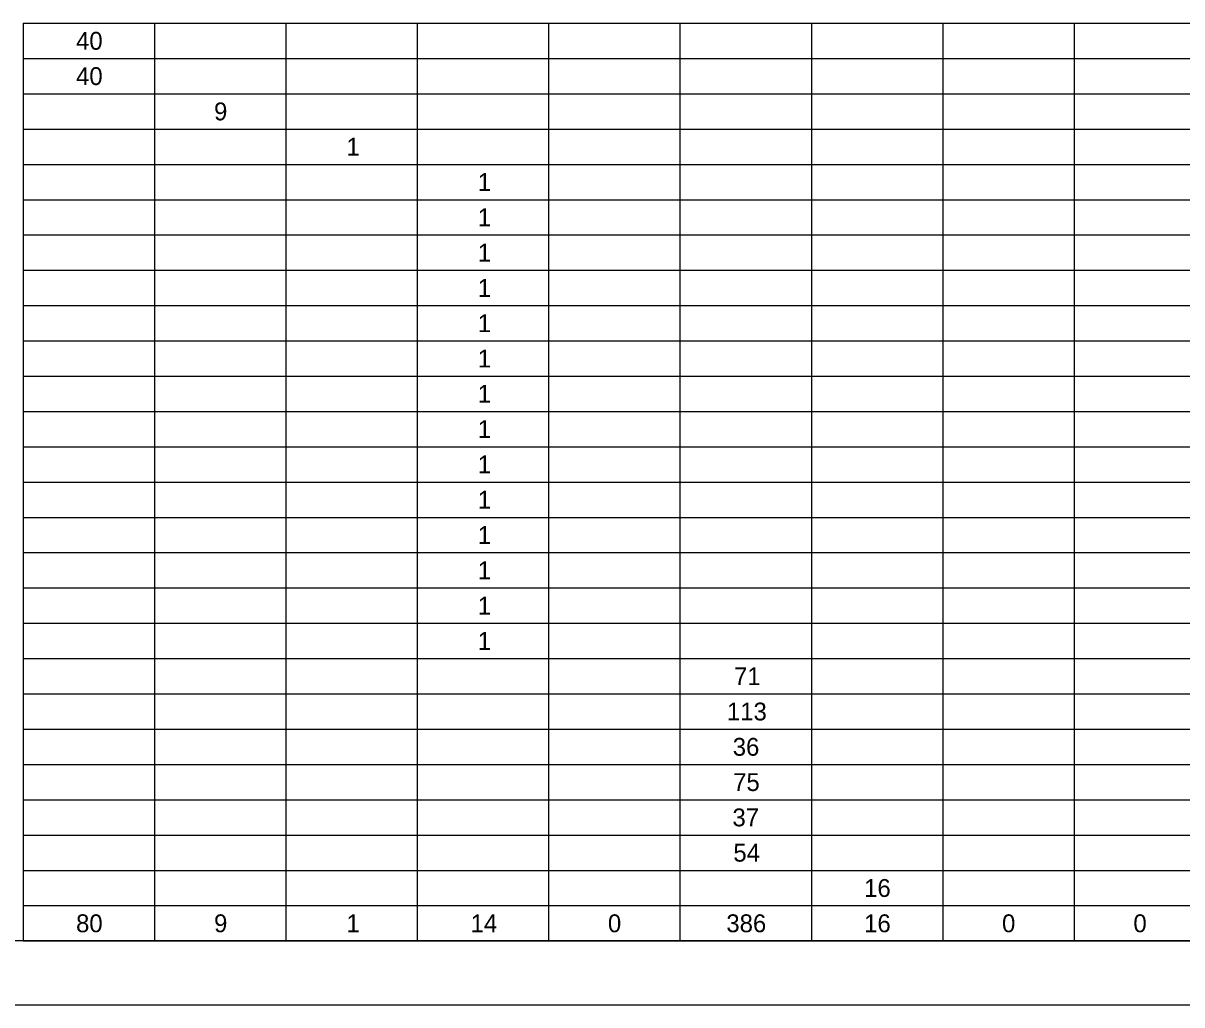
# Model space of a CAD drawing. Extents: x 0 to 34, y 0 to 22.
# Drawn here: x 15.52 to 24.59, y 0 to 7.68 of the extents above; entities that cross this region are included whole.
import ezdxf

# ---------------------------------------------------------------- set-up
doc = ezdxf.new("R2010")
doc.units = 0
for name, color, linetype in [('Default', 7, 'Continuous'), ('SH_Border', 7, 'Continuous'), ('SH_Cut_Line', 7, 'Continuous')]:
    doc.layers.add(name, color=color, linetype=linetype)

msp = doc.modelspace()

# ---------------------------------------------------------------- linework, layer by layer
at = {"layer": 'Default'}
for p, q in [((15.5242, 7.6842), (20.6646, 7.6842)), ((15.5242, 7.6842), (15.5242, 7.4079)), ((16.5523, 7.6842), (16.5523, 7.4079)), ((17.5804, 7.6842), (17.5804, 7.4079)), ((18.6085, 7.6842), (18.6085, 7.4079)), ((19.6366, 7.6842), (19.6366, 7.4079)), ((20.6646, 7.6842), (21.6927, 7.6842)), ((20.6646, 7.6842), (20.6646, 7.4079)), ((21.6927, 7.6842), (24.777, 7.6842)), ((21.6927, 7.6842), (21.6927, 7.4079)), ((22.7208, 7.6842), (22.7208, 7.4079)), ((23.7489, 7.6842), (23.7489, 7.4079)), ((15.5242, 7.4079), (20.6646, 7.4079)), ((15.5242, 7.4079), (15.5242, 7.1316)), ((16.5523, 7.4079), (16.5523, 7.1316)), ((17.5804, 7.4079), (17.5804, 7.1316)), ((18.6085, 7.4079), (18.6085, 7.1316)), ((19.6366, 7.4079), (19.6366, 7.1316)), ((20.6646, 7.4079), (21.6927, 7.4079)), ((20.6646, 7.4079), (20.6646, 7.1316)), ((21.6927, 7.4079), (24.777, 7.4079)), ((21.6927, 7.4079), (21.6927, 7.1316)), ((22.7208, 7.4079), (22.7208, 7.1316)), ((23.7489, 7.4079), (23.7489, 7.1316)), ((15.5242, 7.1316), (20.6646, 7.1316)), ((15.5242, 7.1316), (15.5242, 6.8553)), ((16.5523, 7.1316), (16.5523, 6.8553)), ((17.5804, 7.1316), (17.5804, 6.8553)), ((18.6085, 7.1316), (18.6085, 6.8553)), ((19.6366, 7.1316), (19.6366, 6.8553)), ((20.6646, 7.1316), (21.6927, 7.1316)), ((20.6646, 7.1316), (20.6646, 6.8553)), ((21.6927, 7.1316), (24.777, 7.1316)), ((21.6927, 7.1316), (21.6927, 6.8553)), ((22.7208, 7.1316), (22.7208, 6.8553)), ((23.7489, 7.1316), (23.7489, 6.8553)), ((15.5242, 6.8553), (20.6646, 6.8553)), ((15.5242, 6.8553), (15.5242, 6.5789)), ((16.5523, 6.8553), (16.5523, 6.5789)), ((17.5804, 6.8553), (17.5804, 6.5789)), ((18.6085, 6.8553), (18.6085, 6.5789)), ((19.6366, 6.8553), (19.6366, 6.5789)), ((20.6646, 6.8553), (21.6927, 6.8553)), ((20.6646, 6.8553), (20.6646, 6.5789)), ((21.6927, 6.8553), (24.777, 6.8553)), ((21.6927, 6.8553), (21.6927, 6.5789)), ((22.7208, 6.8553), (22.7208, 6.5789)), ((23.7489, 6.8553), (23.7489, 6.5789)), ((15.5242, 6.5789), (20.6646, 6.5789)), ((15.5242, 6.5789), (15.5242, 6.3026)), ((16.5523, 6.5789), (16.5523, 6.3026)), ((17.5804, 6.5789), (17.5804, 6.3026)), ((18.6085, 6.5789), (18.6085, 6.3026)), ((19.6366, 6.5789), (19.6366, 6.3026)), ((20.6646, 6.5789), (21.6927, 6.5789)), ((20.6646, 6.5789), (20.6646, 6.3026)), ((21.6927, 6.5789), (24.777, 6.5789)), ((21.6927, 6.5789), (21.6927, 6.3026)), ((22.7208, 6.5789), (22.7208, 6.3026)), ((23.7489, 6.5789), (23.7489, 6.3026)), ((15.5242, 6.3026), (20.6646, 6.3026)), ((15.5242, 6.3026), (15.5242, 6.0263)), ((16.5523, 6.3026), (16.5523, 6.0263)), ((17.5804, 6.3026), (17.5804, 6.0263)), ((18.6085, 6.3026), (18.6085, 6.0263)), ((19.6366, 6.3026), (19.6366, 6.0263)), ((20.6646, 6.3026), (21.6927, 6.3026)), ((20.6646, 6.3026), (20.6646, 6.0263)), ((21.6927, 6.3026), (24.777, 6.3026)), ((21.6927, 6.3026), (21.6927, 6.0263)), ((22.7208, 6.3026), (22.7208, 6.0263)), ((23.7489, 6.3026), (23.7489, 6.0263)), ((15.5242, 6.0263), (20.6646, 6.0263)), ((15.5242, 6.0263), (15.5242, 5.75)), ((16.5523, 6.0263), (16.5523, 5.75)), ((17.5804, 6.0263), (17.5804, 5.75)), ((18.6085, 6.0263), (18.6085, 5.75)), ((19.6366, 6.0263), (19.6366, 5.75)), ((20.6646, 6.0263), (21.6927, 6.0263)), ((20.6646, 6.0263), (20.6646, 5.75)), ((21.6927, 6.0263), (24.777, 6.0263)), ((21.6927, 6.0263), (21.6927, 5.75)), ((22.7208, 6.0263), (22.7208, 5.75)), ((23.7489, 6.0263), (23.7489, 5.75)), ((15.5242, 5.75), (20.6646, 5.75)), ((15.5242, 5.75), (15.5242, 5.4737)), ((16.5523, 5.75), (16.5523, 5.4737)), ((17.5804, 5.75), (17.5804, 5.4737)), ((18.6085, 5.75), (18.6085, 5.4737)), ((19.6366, 5.75), (19.6366, 5.4737)), ((20.6646, 5.75), (21.6927, 5.75)), ((20.6646, 5.75), (20.6646, 5.4737)), ((21.6927, 5.75), (24.777, 5.75)), ((21.6927, 5.75), (21.6927, 5.4737)), ((22.7208, 5.75), (22.7208, 5.4737)), ((23.7489, 5.75), (23.7489, 5.4737)), ((15.5242, 5.4737), (20.6646, 5.4737)), ((15.5242, 5.4737), (15.5242, 5.1974)), ((16.5523, 5.4737), (16.5523, 5.1974)), ((17.5804, 5.4737), (17.5804, 5.1974)), ((18.6085, 5.4737), (18.6085, 5.1974)), ((19.6366, 5.4737), (19.6366, 5.1974)), ((20.6646, 5.4737), (21.6927, 5.4737)), ((20.6646, 5.4737), (20.6646, 5.1974)), ((21.6927, 5.4737), (24.777, 5.4737)), ((21.6927, 5.4737), (21.6927, 5.1974)), ((22.7208, 5.4737), (22.7208, 5.1974)), ((23.7489, 5.4737), (23.7489, 5.1974)), ((15.5242, 5.1974), (20.6646, 5.1974)), ((15.5242, 5.1974), (15.5242, 4.9211)), ((16.5523, 5.1974), (16.5523, 4.9211)), ((17.5804, 5.1974), (17.5804, 4.9211)), ((18.6085, 5.1974), (18.6085, 4.9211)), ((19.6366, 5.1974), (19.6366, 4.9211)), ((20.6646, 5.1974), (21.6927, 5.1974)), ((20.6646, 5.1974), (20.6646, 4.9211)), ((21.6927, 5.1974), (24.777, 5.1974)), ((21.6927, 5.1974), (21.6927, 4.9211)), ((22.7208, 5.1974), (22.7208, 4.9211)), ((23.7489, 5.1974), (23.7489, 4.9211)), ((15.5242, 4.9211), (20.6646, 4.9211)), ((15.5242, 4.9211), (15.5242, 4.6447)), ((16.5523, 4.9211), (16.5523, 4.6447)), ((17.5804, 4.9211), (17.5804, 4.6447)), ((18.6085, 4.9211), (18.6085, 4.6447)), ((19.6366, 4.9211), (19.6366, 4.6447)), ((20.6646, 4.9211), (21.6927, 4.9211)), ((20.6646, 4.9211), (20.6646, 4.6447)), ((21.6927, 4.9211), (24.777, 4.9211)), ((21.6927, 4.9211), (21.6927, 4.6447)), ((22.7208, 4.9211), (22.7208, 4.6447)), ((23.7489, 4.9211), (23.7489, 4.6447)), ((15.5242, 4.6447), (20.6646, 4.6447)), ((15.5242, 4.6447), (15.5242, 4.3684)), ((16.5523, 4.6447), (16.5523, 4.3684)), ((17.5804, 4.6447), (17.5804, 4.3684)), ((18.6085, 4.6447), (18.6085, 4.3684)), ((19.6366, 4.6447), (19.6366, 4.3684)), ((20.6646, 4.6447), (21.6927, 4.6447)), ((20.6646, 4.6447), (20.6646, 4.3684)), ((21.6927, 4.6447), (24.777, 4.6447)), ((21.6927, 4.6447), (21.6927, 4.3684)), ((22.7208, 4.6447), (22.7208, 4.3684)), ((23.7489, 4.6447), (23.7489, 4.3684)), ((15.5242, 4.3684), (20.6646, 4.3684)), ((15.5242, 4.3684), (15.5242, 4.0921)), ((16.5523, 4.3684), (16.5523, 4.0921)), ((17.5804, 4.3684), (17.5804, 4.0921)), ((18.6085, 4.3684), (18.6085, 4.0921)), ((19.6366, 4.3684), (19.6366, 4.0921)), ((20.6646, 4.3684), (21.6927, 4.3684)), ((20.6646, 4.3684), (20.6646, 4.0921)), ((21.6927, 4.3684), (24.777, 4.3684)), ((21.6927, 4.3684), (21.6927, 4.0921)), ((22.7208, 4.3684), (22.7208, 4.0921)), ((23.7489, 4.3684), (23.7489, 4.0921)), ((15.5242, 4.0921), (20.6646, 4.0921)), ((15.5242, 4.0921), (15.5242, 3.8158)), ((16.5523, 4.0921), (16.5523, 3.8158)), ((17.5804, 4.0921), (17.5804, 3.8158)), ((18.6085, 4.0921), (18.6085, 3.8158)), ((19.6366, 4.0921), (19.6366, 3.8158)), ((20.6646, 4.0921), (21.6927, 4.0921)), ((20.6646, 4.0921), (20.6646, 3.8158)), ((21.6927, 4.0921), (24.777, 4.0921)), ((21.6927, 4.0921), (21.6927, 3.8158)), ((22.7208, 4.0921), (22.7208, 3.8158)), ((23.7489, 4.0921), (23.7489, 3.8158)), ((15.5242, 3.8158), (20.6646, 3.8158)), ((15.5242, 3.8158), (15.5242, 3.5395)), ((16.5523, 3.8158), (16.5523, 3.5395)), ((17.5804, 3.8158), (17.5804, 3.5395)), ((18.6085, 3.8158), (18.6085, 3.5395)), ((19.6366, 3.8158), (19.6366, 3.5395)), ((20.6646, 3.8158), (21.6927, 3.8158)), ((20.6646, 3.8158), (20.6646, 3.5395)), ((21.6927, 3.8158), (24.777, 3.8158)), ((21.6927, 3.8158), (21.6927, 3.5395)), ((22.7208, 3.8158), (22.7208, 3.5395)), ((23.7489, 3.8158), (23.7489, 3.5395)), ((15.5242, 3.5395), (20.6646, 3.5395)), ((15.5242, 3.5395), (15.5242, 3.2632)), ((16.5523, 3.5395), (16.5523, 3.2632)), ((17.5804, 3.5395), (17.5804, 3.2632)), ((18.6085, 3.5395), (18.6085, 3.2632)), ((19.6366, 3.5395), (19.6366, 3.2632)), ((20.6646, 3.5395), (21.6927, 3.5395)), ((20.6646, 3.5395), (20.6646, 3.2632)), ((21.6927, 3.5395), (24.777, 3.5395)), ((21.6927, 3.5395), (21.6927, 3.2632)), ((22.7208, 3.5395), (22.7208, 3.2632)), ((23.7489, 3.5395), (23.7489, 3.2632)), ((15.5242, 3.2632), (20.6646, 3.2632)), ((15.5242, 3.2632), (15.5242, 2.9868)), ((16.5523, 3.2632), (16.5523, 2.9868)), ((17.5804, 3.2632), (17.5804, 2.9868)), ((18.6085, 3.2632), (18.6085, 2.9868)), ((19.6366, 3.2632), (19.6366, 2.9868)), ((20.6646, 3.2632), (21.6927, 3.2632)), ((20.6646, 3.2632), (20.6646, 2.9868)), ((21.6927, 3.2632), (24.777, 3.2632)), ((21.6927, 3.2632), (21.6927, 2.9868)), ((22.7208, 3.2632), (22.7208, 2.9868)), ((23.7489, 3.2632), (23.7489, 2.9868)), ((15.5242, 2.9868), (20.6646, 2.9868)), ((15.5242, 2.9868), (15.5242, 2.7105)), ((16.5523, 2.9868), (16.5523, 2.7105)), ((17.5804, 2.9868), (17.5804, 2.7105)), ((18.6085, 2.9868), (18.6085, 2.7105)), ((19.6366, 2.9868), (19.6366, 2.7105)), ((20.6646, 2.9868), (21.6927, 2.9868)), ((20.6646, 2.9868), (20.6646, 2.7105)), ((21.6927, 2.9868), (24.777, 2.9868)), ((21.6927, 2.9868), (21.6927, 2.7105)), ((22.7208, 2.9868), (22.7208, 2.7105)), ((23.7489, 2.9868), (23.7489, 2.7105)), ((15.5242, 2.7105), (20.6646, 2.7105)), ((15.5242, 2.7105), (15.5242, 2.4342)), ((16.5523, 2.7105), (16.5523, 2.4342)), ((17.5804, 2.7105), (17.5804, 2.4342)), ((18.6085, 2.7105), (18.6085, 2.4342)), ((19.6366, 2.7105), (19.6366, 2.4342)), ((20.6646, 2.7105), (21.6927, 2.7105)), ((20.6646, 2.7105), (20.6646, 2.4342)), ((21.6927, 2.7105), (24.777, 2.7105)), ((21.6927, 2.7105), (21.6927, 2.4342)), ((22.7208, 2.7105), (22.7208, 2.4342)), ((23.7489, 2.7105), (23.7489, 2.4342)), ((15.5242, 2.4342), (20.6646, 2.4342)), ((15.5242, 2.4342), (15.5242, 2.1579)), ((16.5523, 2.4342), (16.5523, 2.1579)), ((17.5804, 2.4342), (17.5804, 2.1579)), ((18.6085, 2.4342), (18.6085, 2.1579)), ((19.6366, 2.4342), (19.6366, 2.1579)), ((20.6646, 2.4342), (21.6927, 2.4342)), ((20.6646, 2.4342), (20.6646, 2.1579)), ((21.6927, 2.4342), (24.777, 2.4342)), ((21.6927, 2.4342), (21.6927, 2.1579)), ((22.7208, 2.4342), (22.7208, 2.1579)), ((23.7489, 2.4342), (23.7489, 2.1579)), ((15.5242, 2.1579), (20.6646, 2.1579)), ((15.5242, 2.1579), (15.5242, 1.8816)), ((16.5523, 2.1579), (16.5523, 1.8816)), ((17.5804, 2.1579), (17.5804, 1.8816)), ((18.6085, 2.1579), (18.6085, 1.8816)), ((19.6366, 2.1579), (19.6366, 1.8816)), ((20.6646, 2.1579), (21.6927, 2.1579)), ((20.6646, 2.1579), (20.6646, 1.8816)), ((21.6927, 2.1579), (24.777, 2.1579)), ((21.6927, 2.1579), (21.6927, 1.8816)), ((22.7208, 2.1579), (22.7208, 1.8816)), ((23.7489, 2.1579), (23.7489, 1.8816)), ((15.5242, 1.8816), (20.6646, 1.8816)), ((15.5242, 1.8816), (15.5242, 1.6053)), ((16.5523, 1.8816), (16.5523, 1.6053)), ((17.5804, 1.8816), (17.5804, 1.6053)), ((18.6085, 1.8816), (18.6085, 1.6053)), ((19.6366, 1.8816), (19.6366, 1.6053)), ((20.6646, 1.8816), (21.6927, 1.8816)), ((20.6646, 1.8816), (20.6646, 1.6053)), ((21.6927, 1.8816), (24.777, 1.8816)), ((21.6927, 1.8816), (21.6927, 1.6053)), ((22.7208, 1.8816), (22.7208, 1.6053)), ((23.7489, 1.8816), (23.7489, 1.6053)), ((15.5242, 1.6053), (20.6646, 1.6053)), ((15.5242, 1.6053), (15.5242, 1.3289)), ((16.5523, 1.6053), (16.5523, 1.3289)), ((17.5804, 1.6053), (17.5804, 1.3289)), ((18.6085, 1.6053), (18.6085, 1.3289)), ((19.6366, 1.6053), (19.6366, 1.3289)), ((20.6646, 1.6053), (21.6927, 1.6053)), ((20.6646, 1.6053), (20.6646, 1.3289)), ((21.6927, 1.6053), (24.777, 1.6053)), ((21.6927, 1.6053), (21.6927, 1.3289)), ((22.7208, 1.6053), (22.7208, 1.3289)), ((23.7489, 1.6053), (23.7489, 1.3289)), ((15.5242, 1.3289), (20.6646, 1.3289)), ((15.5242, 1.3289), (15.5242, 1.0526)), ((16.5523, 1.3289), (16.5523, 1.0526)), ((17.5804, 1.3289), (17.5804, 1.0526)), ((18.6085, 1.3289), (18.6085, 1.0526)), ((19.6366, 1.3289), (19.6366, 1.0526)), ((20.6646, 1.3289), (21.6927, 1.3289)), ((20.6646, 1.3289), (20.6646, 1.0526)), ((21.6927, 1.3289), (24.777, 1.3289)), ((21.6927, 1.3289), (21.6927, 1.0526)), ((22.7208, 1.3289), (22.7208, 1.0526)), ((23.7489, 1.3289), (23.7489, 1.0526)), ((15.5242, 1.0526), (20.6646, 1.0526)), ((15.5242, 1.0526), (15.5242, 0.7763)), ((16.5523, 1.0526), (16.5523, 0.7763)), ((17.5804, 1.0526), (17.5804, 0.7763)), ((18.6085, 1.0526), (18.6085, 0.7763)), ((19.6366, 1.0526), (19.6366, 0.7763)), ((20.6646, 1.0526), (21.6927, 1.0526)), ((20.6646, 1.0526), (20.6646, 0.7763)), ((21.6927, 1.0526), (24.777, 1.0526)), ((21.6927, 1.0526), (21.6927, 0.7763)), ((22.7208, 1.0526), (22.7208, 0.7763)), ((23.7489, 1.0526), (23.7489, 0.7763)), ((15.5242, 0.7763), (20.6646, 0.7763)), ((15.5242, 0.7763), (15.5242, 0.5)), ((16.5523, 0.7763), (16.5523, 0.5)), ((17.5804, 0.7763), (17.5804, 0.5)), ((18.6085, 0.7763), (18.6085, 0.5)), ((19.6366, 0.7763), (19.6366, 0.5)), ((20.6646, 0.7763), (21.6927, 0.7763)), ((20.6646, 0.7763), (20.6646, 0.5)), ((21.6927, 0.7763), (24.777, 0.7763)), ((21.6927, 0.7763), (21.6927, 0.5)), ((22.7208, 0.7763), (22.7208, 0.5)), ((23.7489, 0.7763), (23.7489, 0.5)), ((15.5242, 0.5), (20.6646, 0.5)), ((20.6646, 0.5), (21.6927, 0.5)), ((21.6927, 0.5), (24.777, 0.5))]:
    msp.add_line(p, q, dxfattribs=at)
at = {"layer": 'SH_Border'}
msp.add_lwpolyline([(1.5, 21.5), (33.5, 21.5), (33.5, 0.5), (1.5, 0.5)], close=True, dxfattribs=at)
at = {"layer": 'SH_Cut_Line'}
msp.add_lwpolyline([(0, 0), (34, 0), (34, 22), (0, 22)], close=True, dxfattribs=at)

# ---------------------------------------------------------------- texts
at = {"layer": 'Default'}
for s, p in [('40', (15.9382, 7.4762)), ('40', (15.9382, 7.1998)), ('9', (17.0182, 6.9235)), ('1', (18.0539, 6.6472)), ('1', (19.082, 6.3709)), ('1', (19.082, 6.0946)), ('1', (19.082, 5.8183)), ('1', (19.082, 5.5419)), ('1', (19.082, 5.2656)), ('1', (19.082, 4.9893)), ('1', (19.082, 4.713)), ('1', (19.082, 4.4367)), ('1', (19.082, 4.1604)), ('1', (19.082, 3.884)), ('1', (19.082, 3.6077)), ('1', (19.082, 3.3314)), ('1', (19.082, 3.0551)), ('1', (19.082, 2.7788)), ('71', (21.0879, 2.5025)), ('113', (21.0324, 2.2262)), ('36', (21.0779, 1.9498)), ('75', (21.0809, 1.6735)), ('37', (21.0754, 1.3972)), ('54', (21.0823, 1.1209)), ('16', (22.106, 0.8446)), ('80', (15.9382, 0.5683)), ('9', (17.0182, 0.5683)), ('1', (18.0539, 0.5683)), ('14', (19.0261, 0.5683)), ('0', (20.1009, 0.5683)), ('386', (21.0276, 0.5683)), ('16', (22.106, 0.5683)), ('0', (23.1852, 0.5683)), ('0', (24.2133, 0.5683))]:
    msp.add_text(s, height=0.1398, dxfattribs=at).set_placement(p)

doc.saveas('drawing.dxf')
